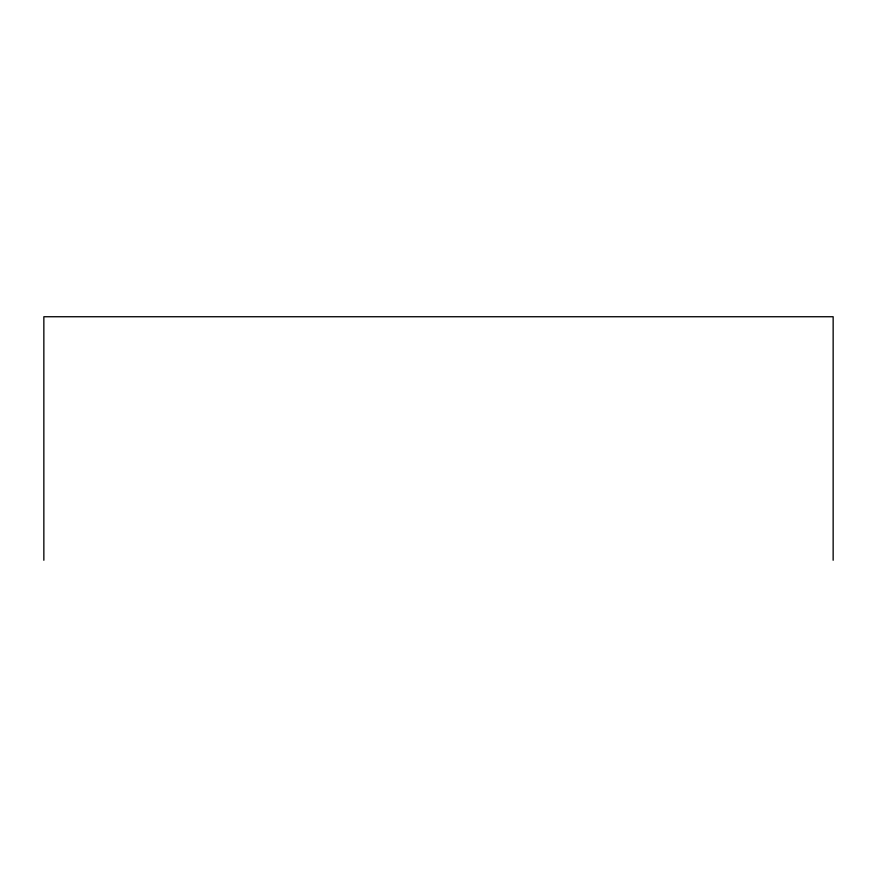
<?xml version="1.0" encoding="UTF-8"?>
<svg xmlns="http://www.w3.org/2000/svg" width="877" height="877" viewBox="0 0 877 877"><rect width="100%" height="100%" fill="white"/><g stroke="black" fill="none" stroke-linecap="round" stroke-linejoin="round"><path stroke-width="1.32" d="M833.15 560.26L833.15 316.74L43.85 316.74L43.85 560.26"/></g></svg>
